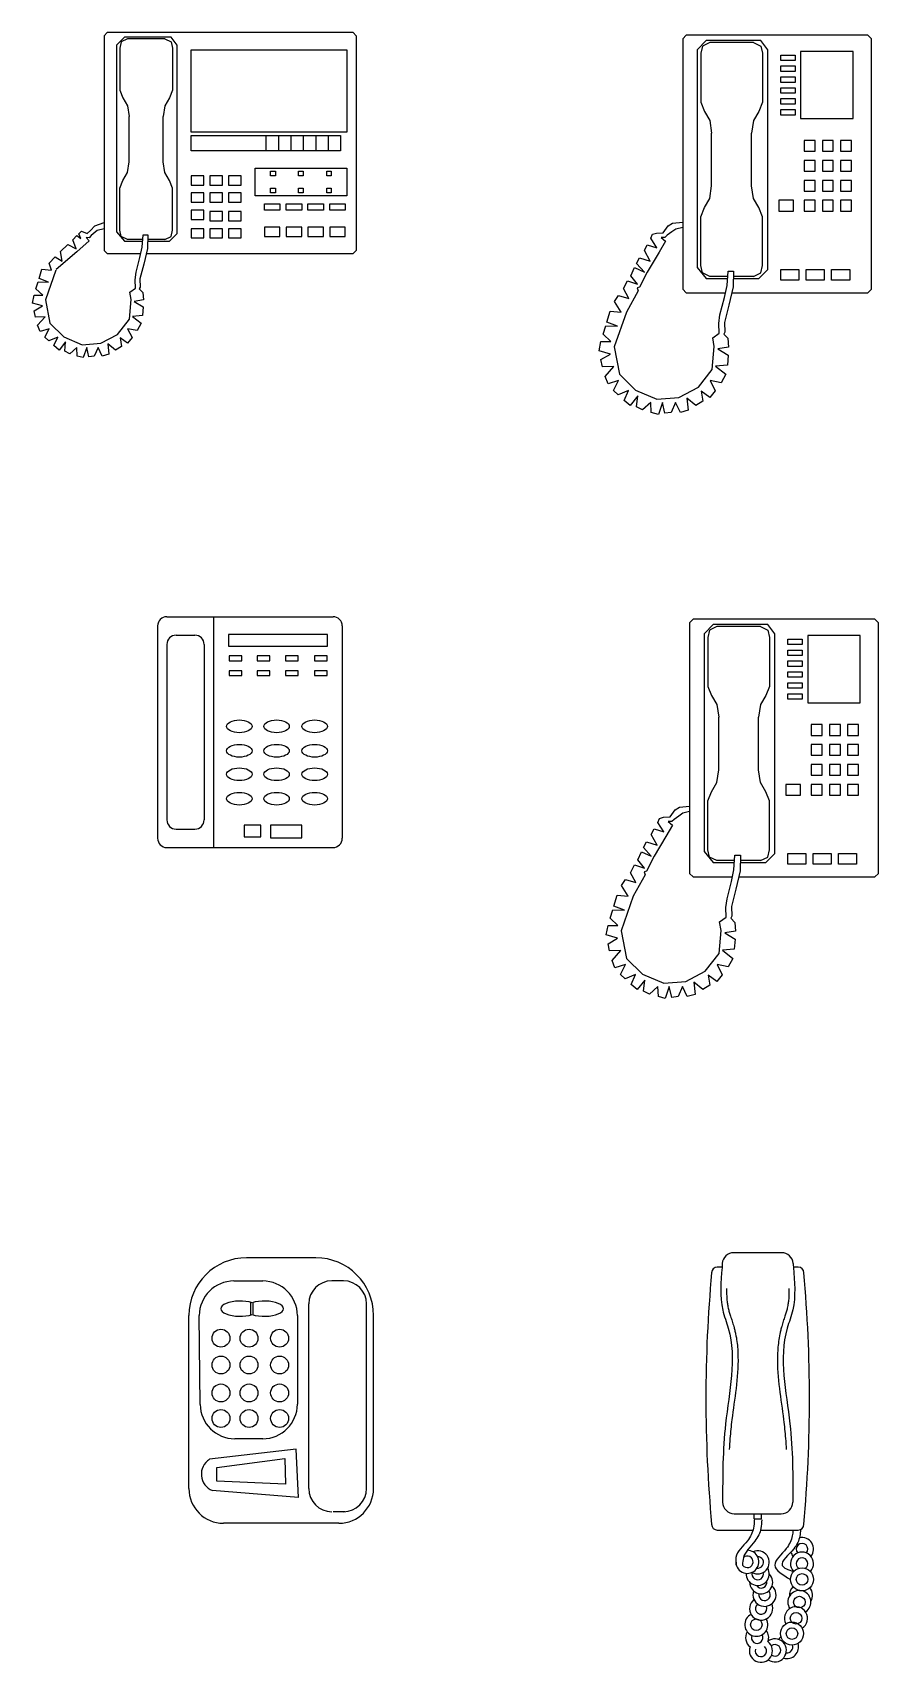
# Model space of a CAD drawing. Header units: millimetres. Extents: x 579 to 2222, y 660 to 2146.
# Drawn here: x 1489 to 2222, y 732 to 2144 of the extents above; entities that cross this region are included whole.
import ezdxf

# ---------------------------------------------------------------- set-up
doc = ezdxf.new("R2010")
doc.units = ezdxf.units.MM

msp = doc.modelspace()

# ---------------------------------------------------------------- linework, layer by layer
for p, q in [((1553.5, 2144.1), (1550.8, 2141.4)), ((1550.8, 2141.4), (1550.8, 1955.4)), ((1766.5, 2144.1), (1553.5, 2144.1)), ((1568.3, 2140.1), (1561.6, 2133.3)), ((1561.6, 2133.3), (1561.6, 1971.6)), ((1565.6, 2136), (1564.3, 2130.6)), ((1571, 2138.7), (1565.6, 2136)), ((1608.7, 2140.1), (1568.3, 2140.1)), ((1603.3, 2138.7), (1571, 2138.7)), ((1603.3, 2138.7), (1608.7, 2136)), ((1614.1, 2133.3), (1608.7, 2140.1)), ((1608.7, 2136), (1610.1, 2130.6)), ((1614.1, 1970.2), (1614.1, 2133.3)), ((1766.5, 2144.1), (1769.2, 2141.4)), ((1769.2, 2141.4), (1769.2, 1955.4)), ((2055.2, 2141.9), (2052.1, 2138.8)), ((2052.1, 2138.8), (2052.1, 1921.7)), ((2212.5, 2141.9), (2055.2, 2141.9)), ((2072.5, 2137.2), (2064.7, 2129.3)), ((2069.4, 2132.5), (2067.8, 2126.2)), ((2075.7, 2135.6), (2069.4, 2132.5)), ((2119.7, 2137.2), (2072.5, 2137.2)), ((2113.4, 2135.6), (2075.7, 2135.6)), ((2113.4, 2135.6), (2119.7, 2132.5)), ((2126, 2129.3), (2119.7, 2137.2)), ((2119.7, 2132.5), (2121.3, 2126.2)), ((2215.6, 2138.8), (2212.5, 2141.9)), ((2215.6, 1921.7), (2215.6, 2138.8)), ((1564.3, 2130.6), (1564.3, 2094.2)), ((1610.1, 2130.6), (1610.1, 2094.2)), ((1626.3, 2129.3), (1761.1, 2129.3)), ((1626.3, 2057.8), (1626.3, 2129.3)), ((1761.1, 2129.3), (1761.1, 2057.8)), ((2064.7, 2129.3), (2064.7, 1940.6)), ((2067.8, 2126.2), (2067.8, 2083.7)), ((2121.3, 2126.2), (2121.3, 2083.7)), ((2126, 1939), (2126, 2129.3)), ((2137, 2119.9), (2137, 2124.6)), ((2137, 2124.6), (2149.6, 2124.6)), ((2149.6, 2119.9), (2137, 2119.9)), ((2149.6, 2124.6), (2149.6, 2119.9)), ((2199.9, 2127.8), (2154.3, 2127.8)), ((2154.3, 2127.8), (2154.3, 2069.6)), ((2199.9, 2069.6), (2199.9, 2127.8)), ((2137, 2110.5), (2137, 2115.2)), ((2137, 2115.2), (2149.6, 2115.2)), ((2149.6, 2110.5), (2137, 2110.5)), ((2137, 2101), (2137, 2105.7)), ((2137, 2105.7), (2149.6, 2105.7)), ((2149.6, 2115.2), (2149.6, 2110.5)), ((2149.6, 2105.7), (2149.6, 2101)), ((1564.3, 2094.2), (1566.9, 2087.5)), ((1610.1, 2094.2), (1607.4, 2087.5)), ((2149.6, 2101), (2137, 2101)), ((2137, 2096.3), (2149.6, 2096.3)), ((2137, 2091.6), (2137, 2096.3)), ((2149.6, 2091.6), (2137, 2091.6)), ((2149.6, 2096.3), (2149.6, 2091.6)), ((1566.9, 2087.5), (1571, 2080.8)), ((1571, 2080.8), (1572.3, 2071.3)), ((1603.3, 2080.8), (1602, 2071.3)), ((1607.4, 2087.5), (1603.3, 2080.8)), ((2067.8, 2083.7), (2070.9, 2075.9)), ((2070.9, 2075.9), (2075.7, 2068)), ((2118.1, 2075.9), (2113.4, 2068)), ((2121.3, 2083.7), (2118.1, 2075.9)), ((2137, 2082.2), (2137, 2086.9)), ((2137, 2086.9), (2149.6, 2086.9)), ((2149.6, 2082.2), (2137, 2082.2)), ((2137, 2072.7), (2137, 2077.4)), ((2137, 2077.4), (2149.6, 2077.4)), ((2149.6, 2086.9), (2149.6, 2082.2)), ((2149.6, 2077.4), (2149.6, 2072.7)), ((1572.3, 2032.2), (1572.3, 2071.3)), ((1602, 2032.2), (1602, 2071.3)), ((2075.7, 2068), (2077.2, 2057)), ((2113.4, 2068), (2111.8, 2057)), ((2149.6, 2072.7), (2137, 2072.7)), ((2154.3, 2069.6), (2199.9, 2069.6)), ((1761.1, 2057.8), (1626.3, 2057.8)), ((1626.3, 2055.1), (1755.7, 2055.1)), ((1626.3, 2041.7), (1626.3, 2055.1)), ((1691, 2055.1), (1691, 2041.7)), ((1701.8, 2055.1), (1701.8, 2041.7)), ((1712.5, 2055.1), (1712.5, 2041.7)), ((1723.3, 2055.1), (1723.3, 2041.7)), ((1734.1, 2055.1), (1734.1, 2041.7)), ((1744.9, 2055.1), (1744.9, 2041.7)), ((1755.7, 2055.1), (1755.7, 2041.7)), ((2077.2, 2011.4), (2077.2, 2057)), ((2111.8, 2011.4), (2111.8, 2057)), ((2166.9, 2050.7), (2157.4, 2050.7)), ((2157.4, 2050.7), (2157.4, 2041.3)), ((2166.9, 2041.3), (2166.9, 2050.7)), ((2173.2, 2050.7), (2173.2, 2041.3)), ((2182.6, 2050.7), (2173.2, 2050.7)), ((2182.6, 2041.3), (2182.6, 2050.7)), ((2198.3, 2050.7), (2188.9, 2050.7)), ((2188.9, 2050.7), (2188.9, 2041.3)), ((2198.3, 2041.3), (2198.3, 2050.7)), ((1755.7, 2041.7), (1626.3, 2041.7)), ((2157.4, 2041.3), (2166.9, 2041.3)), ((2166.9, 2033.4), (2157.4, 2033.4)), ((2157.4, 2033.4), (2157.4, 2024)), ((2166.9, 2024), (2166.9, 2033.4)), ((2173.2, 2041.3), (2182.6, 2041.3)), ((2182.6, 2033.4), (2173.2, 2033.4)), ((2173.2, 2033.4), (2173.2, 2024)), ((2182.6, 2024), (2182.6, 2033.4)), ((2188.9, 2041.3), (2198.3, 2041.3)), ((2198.3, 2033.4), (2188.9, 2033.4)), ((2188.9, 2033.4), (2188.9, 2024)), ((2198.3, 2024), (2198.3, 2033.4)), ((1566.9, 2016), (1571, 2022.8)), ((1571, 2022.8), (1572.3, 2032.2)), ((1603.3, 2022.8), (1602, 2032.2)), ((1607.4, 2016), (1603.3, 2022.8)), ((1637.1, 2020.1), (1626.3, 2020.1)), ((1626.3, 2020.1), (1626.3, 2012)), ((1637.1, 2012), (1637.1, 2020.1)), ((1653.2, 2020.1), (1642.4, 2020.1)), ((1642.4, 2020.1), (1642.4, 2012)), ((1653.2, 2012), (1653.2, 2020.1)), ((1669.4, 2020.1), (1658.6, 2020.1)), ((1658.6, 2020.1), (1658.6, 2012)), ((1669.4, 2012), (1669.4, 2020.1)), ((1681.5, 2002.6), (1681.5, 2026.8)), ((1681.5, 2026.8), (1761.1, 2026.8)), ((1695, 2024.1), (1699.1, 2024.1)), ((1695, 2020.1), (1695, 2024.1)), ((1699.1, 2020.1), (1695, 2020.1)), ((1699.1, 2024.1), (1699.1, 2020.1)), ((1719.3, 2020.1), (1719.3, 2024.1)), ((1719.3, 2024.1), (1723.3, 2024.1)), ((1723.3, 2020.1), (1719.3, 2020.1)), ((1723.3, 2024.1), (1723.3, 2020.1)), ((1743.6, 2020.1), (1743.6, 2024.1)), ((1743.6, 2024.1), (1747.6, 2024.1)), ((1747.6, 2020.1), (1743.6, 2020.1)), ((1747.6, 2024.1), (1747.6, 2020.1)), ((1761.1, 2026.8), (1761.1, 2002.6)), ((2157.4, 2024), (2166.9, 2024)), ((2173.2, 2024), (2182.6, 2024)), ((2188.9, 2024), (2198.3, 2024)), ((1564.3, 2009.3), (1566.9, 2016)), ((1564.3, 1972.9), (1564.3, 2009.3)), ((1610.1, 2009.3), (1607.4, 2016)), ((1610.1, 1972.9), (1610.1, 2009.3)), ((1626.3, 2012), (1637.1, 2012)), ((1637.1, 2005.3), (1626.3, 2005.3)), ((1626.3, 2005.3), (1626.3, 1997.2)), ((1637.1, 1997.2), (1637.1, 2005.3)), ((1642.4, 2012), (1653.2, 2012)), ((1653.2, 2005.3), (1642.4, 2005.3)), ((1642.4, 2005.3), (1642.4, 1997.2)), ((1653.2, 1997.2), (1653.2, 2005.3)), ((1658.6, 2012), (1669.4, 2012)), ((1669.4, 2005.3), (1658.6, 2005.3)), ((1658.6, 2005.3), (1658.6, 1997.2)), ((1669.4, 1997.2), (1669.4, 2005.3)), ((1695, 2005.3), (1695, 2009.3)), ((1695, 2009.3), (1699.1, 2009.3)), ((1699.1, 2005.3), (1695, 2005.3)), ((1699.1, 2009.3), (1699.1, 2005.3)), ((1719.3, 2005.3), (1719.3, 2009.3)), ((1719.3, 2009.3), (1723.3, 2009.3)), ((1723.3, 2005.3), (1719.3, 2005.3)), ((1723.3, 2009.3), (1723.3, 2005.3)), ((1743.6, 2005.3), (1743.6, 2009.3)), ((1743.6, 2009.3), (1747.6, 2009.3)), ((1747.6, 2005.3), (1743.6, 2005.3)), ((1747.6, 2009.3), (1747.6, 2005.3)), ((2075.7, 2000.4), (2077.2, 2011.4)), ((2113.4, 2000.4), (2111.8, 2011.4)), ((2157.4, 2016.1), (2157.4, 2006.7)), ((2166.9, 2016.1), (2157.4, 2016.1)), ((2157.4, 2006.7), (2166.9, 2006.7)), ((2166.9, 2006.7), (2166.9, 2016.1)), ((2173.2, 2016.1), (2173.2, 2006.7)), ((2182.6, 2016.1), (2173.2, 2016.1)), ((2173.2, 2006.7), (2182.6, 2006.7)), ((2182.6, 2006.7), (2182.6, 2016.1)), ((2198.3, 2016.1), (2188.9, 2016.1)), ((2188.9, 2016.1), (2188.9, 2006.7)), ((2188.9, 2006.7), (2198.3, 2006.7)), ((2198.3, 2006.7), (2198.3, 2016.1)), ((1626.3, 1997.2), (1637.1, 1997.2)), ((1642.4, 1997.2), (1653.2, 1997.2)), ((1658.6, 1997.2), (1669.4, 1997.2)), ((1761.1, 2002.6), (1681.5, 2002.6)), ((1689.6, 1990.4), (1689.6, 1995.8)), ((1689.6, 1995.8), (1703.1, 1995.8)), ((1703.1, 1995.8), (1703.1, 1990.4)), ((1708.5, 1990.4), (1708.5, 1995.8)), ((1708.5, 1995.8), (1722, 1995.8)), ((1722, 1995.8), (1722, 1990.4)), ((1727.4, 1990.4), (1727.4, 1995.8)), ((1727.4, 1995.8), (1740.9, 1995.8)), ((1740.9, 1995.8), (1740.9, 1990.4)), ((1746.2, 1995.8), (1759.7, 1995.8)), ((1746.2, 1990.4), (1746.2, 1995.8)), ((1759.7, 1995.8), (1759.7, 1990.4)), ((2067.8, 1984.6), (2070.9, 1992.5)), ((2070.9, 1992.5), (2075.7, 2000.4)), ((2118.1, 1992.5), (2113.4, 2000.4)), ((2121.3, 1984.6), (2118.1, 1992.5)), ((2148, 1998.8), (2135.4, 1998.8)), ((2135.4, 1998.8), (2135.4, 1989.4)), ((2148, 1989.4), (2148, 1998.8)), ((2166.9, 1998.8), (2157.4, 1998.8)), ((2157.4, 1998.8), (2157.4, 1989.4)), ((2166.9, 1989.4), (2166.9, 1998.8)), ((2173.2, 1998.8), (2173.2, 1989.4)), ((2182.6, 1998.8), (2173.2, 1998.8)), ((2182.6, 1989.4), (2182.6, 1998.8)), ((2198.3, 1998.8), (2188.9, 1998.8)), ((2188.9, 1998.8), (2188.9, 1989.4)), ((2198.3, 1989.4), (2198.3, 1998.8)), ((1542.7, 1976.6), (1550.8, 1979.6)), ((1637.1, 1990.4), (1626.3, 1990.4)), ((1626.3, 1990.4), (1626.3, 1982.3)), ((1626.3, 1982.3), (1637.1, 1982.3)), ((1637.1, 1982.3), (1637.1, 1990.4)), ((1653.2, 1989.1), (1642.4, 1989.1)), ((1642.4, 1989.1), (1642.4, 1981)), ((1642.4, 1981), (1653.2, 1981)), ((1653.2, 1981), (1653.2, 1989.1)), ((1669.4, 1989.1), (1658.6, 1989.1)), ((1658.6, 1989.1), (1658.6, 1981)), ((1658.6, 1981), (1669.4, 1981)), ((1669.4, 1981), (1669.4, 1989.1)), ((1703.1, 1990.4), (1689.6, 1990.4)), ((1722, 1990.4), (1708.5, 1990.4)), ((1740.9, 1990.4), (1727.4, 1990.4)), ((1759.7, 1990.4), (1746.2, 1990.4)), ((2035.1, 1970.7), (2039.6, 1976.8)), ((2039.6, 1976.8), (2043.4, 1979)), ((2043.4, 1979), (2052.1, 1979.9)), ((2067.8, 1942.2), (2067.8, 1984.6)), ((2121.3, 1942.2), (2121.3, 1984.6)), ((2135.4, 1989.4), (2148, 1989.4)), ((2157.4, 1989.4), (2166.9, 1989.4)), ((2173.2, 1989.4), (2182.6, 1989.4)), ((2188.9, 1989.4), (2198.3, 1989.4)), ((1523.7, 1964.5), (1527.2, 1968.3)), ((1526.5, 1956.7), (1523.7, 1964.5)), ((1537.9, 1963.8), (1527, 1954.1)), ((1527.2, 1968.3), (1530.6, 1965.7)), ((1528.7, 1969.7), (1531, 1972.1)), ((1530.6, 1965.7), (1528.7, 1969.7)), ((1531, 1972.1), (1536, 1970.2)), ((1537.9, 1966.4), (1535.1, 1966.7)), ((1535.1, 1966.7), (1537.9, 1963.8)), ((1536, 1970.2), (1538.9, 1972.8)), ((1539.4, 1968.3), (1537.9, 1966.4)), ((1538.9, 1972.8), (1542.7, 1976.6)), ((1544.8, 1972.6), (1539.4, 1968.3)), ((1550.8, 1974.2), (1544.8, 1972.6)), ((1561.6, 1971.6), (1568.3, 1963.5)), ((1565.6, 1967.5), (1564.3, 1972.9)), ((1571, 1964.8), (1565.6, 1967.5)), ((1568.3, 1963.5), (1584.1, 1963.5)), ((1584.2, 1964.8), (1571, 1964.8)), ((1583.7, 1958.1), (1584.5, 1968.9)), ((1584.5, 1968.9), (1588.5, 1968.9)), ((1588.5, 1968.9), (1588.3, 1957.2)), ((1588.4, 1963.5), (1607.4, 1963.5)), ((1603.3, 1964.8), (1588.5, 1964.8)), ((1603.3, 1964.8), (1608.7, 1967.5)), ((1607.4, 1963.5), (1614.1, 1970.2)), ((1608.7, 1967.5), (1610.1, 1972.9)), ((1637.1, 1974.2), (1626.3, 1974.2)), ((1626.3, 1974.2), (1626.3, 1966.2)), ((1626.3, 1966.2), (1637.1, 1966.2)), ((1637.1, 1966.2), (1637.1, 1974.2)), ((1642.4, 1974.2), (1642.4, 1966.2)), ((1653.2, 1974.2), (1642.4, 1974.2)), ((1642.4, 1966.2), (1653.2, 1966.2)), ((1653.2, 1966.2), (1653.2, 1974.2)), ((1669.4, 1974.2), (1658.6, 1974.2)), ((1658.6, 1974.2), (1658.6, 1966.2)), ((1658.6, 1966.2), (1669.4, 1966.2)), ((1669.4, 1966.2), (1669.4, 1974.2)), ((1689.6, 1975.6), (1689.6, 1967.5)), ((1703.1, 1975.6), (1689.6, 1975.6)), ((1689.6, 1967.5), (1703.1, 1967.5)), ((1703.1, 1967.5), (1703.1, 1975.6)), ((1708.5, 1975.6), (1708.5, 1967.5)), ((1722, 1975.6), (1708.5, 1975.6)), ((1708.5, 1967.5), (1722, 1967.5)), ((1722, 1967.5), (1722, 1975.6)), ((1727.4, 1975.6), (1727.4, 1967.5)), ((1740.9, 1975.6), (1727.4, 1975.6)), ((1727.4, 1967.5), (1740.9, 1967.5)), ((1740.9, 1967.5), (1740.9, 1975.6)), ((1759.7, 1975.6), (1746.2, 1975.6)), ((1746.2, 1975.6), (1746.2, 1967.5)), ((1746.2, 1967.5), (1759.7, 1967.5)), ((1759.7, 1967.5), (1759.7, 1975.6)), ((2024.6, 1965.9), (2025.9, 1969.4)), ((2029.7, 1957.7), (2024.6, 1965.9)), ((2025.9, 1969.4), (2029.4, 1970.4)), ((2029.4, 1970.4), (2035.1, 1970.7)), ((2037.3, 1963.4), (2031.6, 1953.8)), ((2033.5, 1966.6), (2037.3, 1963.4)), ((2036.7, 1966.6), (2033.5, 1966.6)), ((2038.6, 1968.5), (2036.7, 1966.6)), ((2042.7, 1971.4), (2038.6, 1968.5)), ((2046.2, 1973.9), (2042.7, 1971.4)), ((2052.1, 1975.2), (2046.2, 1973.9)), ((1503, 1944.3), (1508.2, 1949.8)), ((1508.2, 1949.8), (1514.4, 1946)), ((1527, 1954.1), (1509.2, 1938.9)), ((1513, 1954.5), (1519.2, 1960.5)), ((1514.4, 1946), (1513, 1954.5)), ((1519.2, 1960.5), (1526.5, 1956.7)), ((1550.8, 1955.4), (1553.5, 1952.7)), ((1553.5, 1952.7), (1582.5, 1952.7)), ((1578.5, 1936.5), (1581.8, 1949.3)), ((1581.8, 1949.3), (1583.7, 1958.1)), ((1588.3, 1957.2), (1585.1, 1943.6)), ((1587.2, 1952.7), (1766.5, 1952.7)), ((1769.2, 1955.4), (1766.5, 1952.7)), ((2012.2, 1944), (2014.7, 1949.1)), ((2014.7, 1949.1), (2024, 1946.2)), ((2018.9, 1955.4), (2021.4, 1960.2)), ((2024, 1946.2), (2018.9, 1955.4)), ((2021.4, 1960.2), (2029.7, 1957.7)), ((2031.6, 1953.8), (2021.4, 1936.6)), ((1494.5, 1931), (1496.9, 1939.2)), ((1496.9, 1939.2), (1505.1, 1938.4)), ((1508.9, 1938.4), (1499.9, 1912.7)), ((1505.2, 1938.4), (1503, 1944.3)), ((1577.7, 1929.9), (1578.5, 1936.5)), ((1585.1, 1943.6), (1581.8, 1930.8)), ((2007.1, 1933.5), (2010.3, 1940.5)), ((2010.3, 1940.5), (2018.9, 1936.6)), ((2018.9, 1936.6), (2012.2, 1944)), ((2021.4, 1936.6), (2014.7, 1923.6)), ((2064.7, 1940.6), (2072.5, 1931.2)), ((2069.4, 1935.9), (2067.8, 1942.2)), ((2075.7, 1932.7), (2069.4, 1935.9)), ((2090.5, 1924.9), (2091.4, 1937.5)), ((2091.4, 1937.5), (2096.1, 1937.5)), ((2096.1, 1937.5), (2095.9, 1923.9)), ((2113.4, 1932.7), (2119.7, 1935.9)), ((2118.1, 1931.2), (2126, 1939)), ((2119.7, 1935.9), (2121.3, 1942.2)), ((2137, 1929.6), (2137, 1939)), ((2137, 1939), (2152.7, 1939)), ((2152.7, 1939), (2152.7, 1929.6)), ((2159, 1929.6), (2159, 1939)), ((2159, 1939), (2174.7, 1939)), ((2174.7, 1939), (2174.7, 1929.6)), ((2181, 1929.6), (2181, 1939)), ((2181, 1939), (2196.8, 1939)), ((2196.8, 1939), (2196.8, 1929.6)), ((1491.7, 1922), (1493.7, 1928.3)), ((1497.5, 1916.6), (1491.7, 1922)), ((1493.7, 1928.3), (1502.4, 1928)), ((1502.4, 1928), (1494.5, 1931)), ((1573.1, 1919.3), (1578, 1922.8)), ((1578, 1922.8), (1577.7, 1929.9)), ((1582.1, 1923.7), (1581.2, 1922)), ((1581.2, 1922), (1584.2, 1919)), ((1581.8, 1930.8), (1582.1, 1923.7)), ((2000.7, 1922.3), (2004.2, 1929)), ((2005.5, 1913.7), (2000.7, 1922.3)), ((2013.5, 1920.4), (2003.3, 1901.9)), ((2004.2, 1929), (2012.8, 1926.1)), ((2012.8, 1926.1), (2007.1, 1933.5)), ((2014.7, 1923.6), (2012.5, 1922.9)), ((2012.5, 1922.9), (2013.5, 1920.4)), ((2052.1, 1921.7), (2055.2, 1918.6)), ((2072.5, 1931.2), (2090.9, 1931.2)), ((2091.1, 1932.7), (2075.7, 1932.7)), ((2088.3, 1914.7), (2090.5, 1924.9)), ((2095.9, 1923.9), (2092.1, 1908)), ((2113.4, 1932.7), (2096, 1932.7)), ((2096, 1931.2), (2118.1, 1931.2)), ((2152.7, 1929.6), (2137, 1929.6)), ((2174.7, 1929.6), (2159, 1929.6)), ((2196.8, 1929.6), (2181, 1929.6)), ((2212.5, 1918.6), (2215.6, 1921.7)), ((1488.7, 1909.7), (1490.1, 1916.6)), ((1497.2, 1907.3), (1488.7, 1909.7)), ((1490.1, 1916.6), (1497.5, 1916.6)), ((1490.1, 1903.2), (1497.2, 1907.3)), ((1499.9, 1912.7), (1503.8, 1892.3)), ((1572.8, 1895.8), (1574.1, 1913)), ((1574.1, 1913), (1573.1, 1919.3)), ((1584.8, 1912.5), (1576.9, 1911.1)), ((1576.9, 1911.1), (1584.5, 1906.5)), ((1584.5, 1906.5), (1584, 1899.1)), ((1584.2, 1919), (1584.8, 1912.5)), ((1993.1, 1911.2), (1996.6, 1916.3)), ((1998.8, 1901.9), (1993.1, 1911.2)), ((1996.6, 1916.3), (2005.5, 1913.7)), ((2055.2, 1918.6), (2089.1, 1918.6)), ((2084.4, 1899.7), (2088.3, 1914.7)), ((2092.1, 1908), (2088.3, 1893)), ((2094.6, 1918.6), (2212.5, 1918.6)), ((1491.2, 1897.7), (1490.1, 1903.2)), ((1499.7, 1898), (1491.2, 1897.7)), ((1493.1, 1890.6), (1499.7, 1898)), ((1503.8, 1892.3), (1515.8, 1880.5)), ((1562.4, 1882.7), (1572.8, 1895.8)), ((1584, 1899.1), (1575.2, 1898.3)), ((1575.2, 1898.3), (1582.9, 1892.3)), ((1582.9, 1892.3), (1579.3, 1886)), ((1986.4, 1893.3), (1989.3, 1902.9)), ((1995.6, 1889.8), (1986.4, 1893.3)), ((1989.3, 1902.9), (1998.8, 1901.9)), ((2003.3, 1901.9), (1992.8, 1872)), ((2083.5, 1892.1), (2084.4, 1899.7)), ((2083.8, 1883.8), (2083.5, 1892.1)), ((2088.3, 1893), (2088.6, 1884.7)), ((1495.3, 1885.2), (1493.1, 1890.6)), ((1503.2, 1887.6), (1495.3, 1885.2)), ((1499.4, 1880.2), (1503.2, 1887.6)), ((1502.9, 1877), (1499.4, 1880.2)), ((1510.6, 1880.2), (1502.9, 1877)), ((1507.3, 1872.9), (1510.6, 1880.2)), ((1515.8, 1880.5), (1531.6, 1873.7)), ((1548, 1875.1), (1562.4, 1882.7)), ((1570.9, 1875.1), (1564.6, 1879.7)), ((1564.6, 1879.7), (1565.7, 1872.3)), ((1575, 1880), (1570.9, 1875.1)), ((1579.3, 1886), (1571.1, 1887.6)), ((1571.1, 1887.6), (1575, 1880)), ((1983.2, 1882.8), (1985.4, 1890.1)), ((1989.9, 1876.4), (1983.2, 1882.8)), ((1985.4, 1890.1), (1995.6, 1889.8)), ((2078.1, 1879.6), (2083.8, 1883.8)), ((2079.3, 1872.3), (2078.1, 1879.6)), ((2088.6, 1884.7), (2087.6, 1882.8)), ((2087.6, 1882.8), (2091.1, 1879.3)), ((2091.1, 1879.3), (2091.8, 1871.7)), ((1511.7, 1869.1), (1507.3, 1872.9)), ((1517.4, 1876.2), (1511.7, 1869.1)), ((1516.6, 1868), (1517.4, 1876.2)), ((1520.9, 1865.8), (1516.6, 1868)), ((1527.2, 1871.2), (1520.9, 1865.8)), ((1527.5, 1863.9), (1527.2, 1871.2)), ((1532.7, 1862.5), (1527.5, 1863.9)), ((1531.6, 1873.7), (1548, 1875.1)), ((1535.7, 1871.2), (1532.7, 1862.5)), ((1537.6, 1863.3), (1535.7, 1871.2)), ((1542.2, 1863.9), (1537.6, 1863.3)), ((1545.5, 1871.2), (1542.2, 1863.9)), ((1549, 1863.9), (1545.5, 1871.2)), ((1554.8, 1865.5), (1549, 1863.9)), ((1560.5, 1869.1), (1554, 1874.5)), ((1554, 1874.5), (1554.8, 1865.5)), ((1565.7, 1872.3), (1560.5, 1869.1)), ((1979.7, 1868.5), (1981.3, 1876.4)), ((1989.6, 1865.6), (1979.7, 1868.5)), ((1981.3, 1876.4), (1989.9, 1876.4)), ((1981.3, 1860.8), (1989.6, 1865.6)), ((1992.8, 1872), (1997.2, 1848.1)), ((2077.7, 1852.2), (2079.3, 1872.3)), ((2091.8, 1871.7), (2082.5, 1870.1)), ((2082.5, 1870.1), (2091.4, 1864.7)), ((2091.4, 1864.7), (2090.8, 1856.1)), ((1982.6, 1854.5), (1981.3, 1860.8)), ((1992.4, 1854.8), (1982.6, 1854.5)), ((1984.8, 1846.2), (1992.4, 1854.8)), ((2065.7, 1837), (2077.7, 1852.2)), ((2090.8, 1856.1), (2080.6, 1855.1)), ((2080.6, 1855.1), (2089.5, 1848.1)), ((1987.4, 1839.8), (1984.8, 1846.2)), ((1996.6, 1842.7), (1987.4, 1839.8)), ((1992.1, 1834.1), (1996.6, 1842.7)), ((1997.2, 1848.1), (2011.2, 1834.4)), ((2048.8, 1828), (2065.7, 1837)), ((2075.8, 1842.7), (2080.3, 1833.8)), ((2085.4, 1840.8), (2075.8, 1842.7)), ((2089.5, 1848.1), (2085.4, 1840.8)), ((1996.3, 1830.3), (1992.1, 1834.1)), ((2005.2, 1834.1), (1996.3, 1830.3)), ((2001.4, 1825.5), (2005.2, 1834.1)), ((2006.5, 1821), (2001.4, 1825.5)), ((2013.1, 1829.3), (2006.5, 1821)), ((2011.2, 1834.4), (2029.7, 1826.4)), ((2012.2, 1819.8), (2013.1, 1829.3)), ((2024.6, 1823.6), (2017.3, 1817.2)), ((2024.9, 1815), (2024.6, 1823.6)), ((2029.7, 1826.4), (2048.8, 1828)), ((2034.5, 1823.6), (2031, 1813.4)), ((2036.7, 1814.3), (2034.5, 1823.6)), ((2045.9, 1823.6), (2042.1, 1815)), ((2050.1, 1815), (2045.9, 1823.6)), ((2055.8, 1827.4), (2056.7, 1816.9)), ((2063.4, 1821), (2055.8, 1827.4)), ((2069.5, 1824.9), (2063.4, 1821)), ((2068.2, 1833.4), (2069.5, 1824.9)), ((2075.5, 1828), (2068.2, 1833.4)), ((2080.3, 1833.8), (2075.5, 1828)), ((2017.3, 1817.2), (2012.2, 1819.8)), ((2031, 1813.4), (2024.9, 1815)), ((2042.1, 1815), (2036.7, 1814.3)), ((2056.7, 1816.9), (2050.1, 1815)), ((1605.1, 1638.1), (1749.1, 1638.1)), ((1645.4, 1638.1), (1645.4, 1438.1)), ((1597.1, 1630.1), (1597.1, 1446.1)), ((1757.1, 1630.1), (1757.1, 1446.1)), ((2061.3, 1635.9), (2058.1, 1632.8)), ((2058.1, 1632.8), (2058.1, 1415.7)), ((2218.5, 1635.9), (2061.3, 1635.9)), ((2078.6, 1631.2), (2070.7, 1623.3)), ((2075.4, 1626.5), (2073.9, 1620.2)), ((2081.7, 1629.6), (2075.4, 1626.5)), ((2125.8, 1631.2), (2078.6, 1631.2)), ((2119.5, 1629.6), (2081.7, 1629.6)), ((2119.5, 1629.6), (2125.8, 1626.5)), ((2132, 1623.3), (2125.8, 1631.2)), ((2125.8, 1626.5), (2127.3, 1620.2)), ((2221.7, 1632.8), (2218.5, 1635.9)), ((2221.7, 1415.7), (2221.7, 1632.8)), ((1605.1, 1614.1), (1605.1, 1462.1)), ((1613.1, 1622.1), (1629.4, 1622.1)), ((1637.4, 1614.1), (1637.4, 1462.1)), ((1658.5, 1622.7), (1658.5, 1612.6)), ((1744.2, 1622.7), (1658.5, 1622.7)), ((1658.5, 1612.6), (1744.2, 1612.6)), ((1744.2, 1612.6), (1744.2, 1622.7)), ((2070.7, 1623.3), (2070.7, 1434.6)), ((2073.9, 1620.2), (2073.9, 1577.7)), ((2127.3, 1620.2), (2127.3, 1577.7)), ((2132, 1433), (2132, 1623.3)), ((2143.1, 1618.6), (2155.6, 1618.6)), ((2143.1, 1613.9), (2143.1, 1618.6)), ((2155.6, 1613.9), (2143.1, 1613.9)), ((2155.6, 1618.6), (2155.6, 1613.9)), ((2160.4, 1621.8), (2160.4, 1563.6)), ((2206, 1621.8), (2160.4, 1621.8)), ((2206, 1563.6), (2206, 1621.8)), ((1659.2, 1604.1), (1659.2, 1599.9)), ((1670.2, 1604.1), (1659.2, 1604.1)), ((1659.2, 1599.9), (1670.2, 1599.9)), ((1670.2, 1599.9), (1670.2, 1604.1)), ((1683.3, 1604.1), (1683.3, 1599.9)), ((1694.3, 1604.1), (1683.3, 1604.1)), ((1683.3, 1599.9), (1694.3, 1599.9)), ((1694.3, 1599.9), (1694.3, 1604.1)), ((1707.9, 1604.1), (1707.9, 1599.9)), ((1719, 1604.1), (1707.9, 1604.1)), ((1707.9, 1599.9), (1719, 1599.9)), ((1719, 1599.9), (1719, 1604.1)), ((1733.1, 1604.1), (1733.1, 1599.9)), ((1744.1, 1604.1), (1733.1, 1604.1)), ((1733.1, 1599.9), (1744.1, 1599.9)), ((1744.1, 1599.9), (1744.1, 1604.1)), ((2143.1, 1609.2), (2155.6, 1609.2)), ((2143.1, 1604.5), (2143.1, 1609.2)), ((2155.6, 1604.5), (2143.1, 1604.5)), ((2143.1, 1599.8), (2155.6, 1599.8)), ((2143.1, 1595), (2143.1, 1599.8)), ((2155.6, 1609.2), (2155.6, 1604.5)), ((2155.6, 1599.8), (2155.6, 1595)), ((1659.2, 1591.3), (1659.2, 1587)), ((1670.2, 1591.3), (1659.2, 1591.3)), ((1659.2, 1587), (1670.2, 1587)), ((1670.2, 1587), (1670.2, 1591.3)), ((1683.3, 1591.3), (1683.3, 1587)), ((1694.3, 1591.3), (1683.3, 1591.3)), ((1683.3, 1587), (1694.3, 1587)), ((1694.3, 1587), (1694.3, 1591.3)), ((1707.9, 1591.3), (1707.9, 1587)), ((1719, 1591.3), (1707.9, 1591.3)), ((1707.9, 1587), (1719, 1587)), ((1719, 1587), (1719, 1591.3)), ((1733.1, 1591.3), (1733.1, 1587)), ((1744.1, 1591.3), (1733.1, 1591.3)), ((1733.1, 1587), (1744.1, 1587)), ((1744.1, 1587), (1744.1, 1591.3)), ((2155.6, 1595), (2143.1, 1595)), ((2143.1, 1585.6), (2143.1, 1590.3)), ((2143.1, 1590.3), (2155.6, 1590.3)), ((2155.6, 1585.6), (2143.1, 1585.6)), ((2155.6, 1590.3), (2155.6, 1585.6)), ((2073.9, 1577.7), (2077, 1569.9)), ((2077, 1569.9), (2081.7, 1562)), ((2124.2, 1569.9), (2119.5, 1562)), ((2127.3, 1577.7), (2124.2, 1569.9)), ((2143.1, 1580.9), (2155.6, 1580.9)), ((2143.1, 1576.2), (2143.1, 1580.9)), ((2155.6, 1576.2), (2143.1, 1576.2)), ((2143.1, 1571.4), (2155.6, 1571.4)), ((2143.1, 1566.7), (2143.1, 1571.4)), ((2155.6, 1580.9), (2155.6, 1576.2)), ((2155.6, 1571.4), (2155.6, 1566.7)), ((2081.7, 1562), (2083.3, 1551)), ((2119.5, 1562), (2117.9, 1551)), ((2155.6, 1566.7), (2143.1, 1566.7)), ((2160.4, 1563.6), (2206, 1563.6)), ((2083.3, 1505.4), (2083.3, 1551)), ((2117.9, 1505.4), (2117.9, 1551)), ((2163.5, 1544.7), (2163.5, 1535.3)), ((2172.9, 1544.7), (2163.5, 1544.7)), ((2172.9, 1535.3), (2172.9, 1544.7)), ((2188.7, 1544.7), (2179.2, 1544.7)), ((2179.2, 1544.7), (2179.2, 1535.3)), ((2188.7, 1535.3), (2188.7, 1544.7)), ((2195, 1544.7), (2195, 1535.3)), ((2204.4, 1544.7), (2195, 1544.7)), ((2204.4, 1535.3), (2204.4, 1544.7)), ((2163.5, 1535.3), (2172.9, 1535.3)), ((2163.5, 1527.4), (2163.5, 1518)), ((2172.9, 1527.4), (2163.5, 1527.4)), ((2172.9, 1518), (2172.9, 1527.4)), ((2179.2, 1535.3), (2188.7, 1535.3)), ((2179.2, 1527.4), (2179.2, 1518)), ((2188.7, 1527.4), (2179.2, 1527.4)), ((2188.7, 1518), (2188.7, 1527.4)), ((2195, 1535.3), (2204.4, 1535.3)), ((2195, 1527.4), (2195, 1518)), ((2204.4, 1527.4), (2195, 1527.4)), ((2204.4, 1518), (2204.4, 1527.4)), ((2163.5, 1518), (2172.9, 1518)), ((2179.2, 1518), (2188.7, 1518)), ((2195, 1518), (2204.4, 1518)), ((2081.7, 1494.4), (2083.3, 1505.4)), ((2119.5, 1494.4), (2117.9, 1505.4)), ((2172.9, 1510.1), (2163.5, 1510.1)), ((2163.5, 1510.1), (2163.5, 1500.7)), ((2163.5, 1500.7), (2172.9, 1500.7)), ((2172.9, 1500.7), (2172.9, 1510.1)), ((2188.7, 1510.1), (2179.2, 1510.1)), ((2179.2, 1510.1), (2179.2, 1500.7)), ((2179.2, 1500.7), (2188.7, 1500.7)), ((2188.7, 1500.7), (2188.7, 1510.1)), ((2195, 1510.1), (2195, 1500.7)), ((2204.4, 1510.1), (2195, 1510.1)), ((2195, 1500.7), (2204.4, 1500.7)), ((2204.4, 1500.7), (2204.4, 1510.1)), ((2073.9, 1478.7), (2077, 1486.5)), ((2077, 1486.5), (2081.7, 1494.4)), ((2124.2, 1486.5), (2119.5, 1494.4)), ((2127.3, 1478.7), (2124.2, 1486.5)), ((2141.5, 1492.8), (2141.5, 1483.4)), ((2154.1, 1492.8), (2141.5, 1492.8)), ((2141.5, 1483.4), (2154.1, 1483.4)), ((2154.1, 1483.4), (2154.1, 1492.8)), ((2163.5, 1492.8), (2163.5, 1483.4)), ((2172.9, 1492.8), (2163.5, 1492.8)), ((2163.5, 1483.4), (2172.9, 1483.4)), ((2172.9, 1483.4), (2172.9, 1492.8)), ((2188.7, 1492.8), (2179.2, 1492.8)), ((2179.2, 1492.8), (2179.2, 1483.4)), ((2179.2, 1483.4), (2188.7, 1483.4)), ((2188.7, 1483.4), (2188.7, 1492.8)), ((2195, 1492.8), (2195, 1483.4)), ((2204.4, 1492.8), (2195, 1492.8)), ((2195, 1483.4), (2204.4, 1483.4)), ((2204.4, 1483.4), (2204.4, 1492.8)), ((2041.1, 1464.7), (2045.6, 1470.8)), ((2045.6, 1470.8), (2049.4, 1473)), ((2049.4, 1473), (2058.1, 1473.9)), ((2058.1, 1469.2), (2052.3, 1467.9)), ((2073.9, 1436.2), (2073.9, 1478.7)), ((2127.3, 1436.2), (2127.3, 1478.7)), ((1672.1, 1457.6), (1672.1, 1447.4)), ((1686.5, 1457.6), (1672.1, 1457.6)), ((1686.5, 1447.4), (1686.5, 1457.6)), ((1695, 1457.6), (1695, 1446.5)), ((1722.1, 1457.6), (1695, 1457.6)), ((1722.1, 1446.5), (1722.1, 1457.6)), ((2030.6, 1459.9), (2031.9, 1463.4)), ((2035.7, 1451.7), (2030.6, 1459.9)), ((2031.9, 1463.4), (2035.4, 1464.4)), ((2035.4, 1464.4), (2041.1, 1464.7)), ((2043.4, 1457.4), (2037.6, 1447.8)), ((2042.7, 1460.6), (2039.6, 1460.6)), ((2039.6, 1460.6), (2043.4, 1457.4)), ((2044.7, 1462.5), (2042.7, 1460.6)), ((2048.8, 1465.4), (2044.7, 1462.5)), ((2052.3, 1467.9), (2048.8, 1465.4)), ((1613.1, 1454.1), (1629.4, 1454.1)), ((1672.1, 1447.4), (1686.5, 1447.4)), ((1695, 1446.5), (1722.1, 1446.5)), ((2018.2, 1438), (2020.8, 1443.1)), ((2020.8, 1443.1), (2030, 1440.2)), ((2024.9, 1449.4), (2027.5, 1454.2)), ((2030, 1440.2), (2024.9, 1449.4)), ((2027.5, 1454.2), (2035.7, 1451.7)), ((2037.6, 1447.8), (2027.5, 1430.6)), ((1605.1, 1438.1), (1749.1, 1438.1)), ((2013.1, 1427.5), (2016.3, 1434.5)), ((2018.9, 1420.1), (2013.1, 1427.5)), ((2016.3, 1434.5), (2024.9, 1430.6)), ((2024.9, 1430.6), (2018.2, 1438)), ((2027.5, 1430.6), (2020.8, 1417.6)), ((2070.7, 1434.6), (2078.6, 1425.2)), ((2075.4, 1429.9), (2073.9, 1436.2)), ((2081.7, 1426.8), (2075.4, 1429.9)), ((2097.1, 1426.8), (2081.7, 1426.8)), ((2096.5, 1418.9), (2097.4, 1431.5)), ((2097.4, 1431.5), (2102.2, 1431.5)), ((2102.2, 1431.5), (2101.9, 1417.9)), ((2119.5, 1426.8), (2102.1, 1426.8)), ((2119.5, 1426.8), (2125.8, 1429.9)), ((2124.2, 1425.2), (2132, 1433)), ((2125.8, 1429.9), (2127.3, 1436.2)), ((2143.1, 1433), (2158.8, 1433)), ((2143.1, 1423.6), (2143.1, 1433)), ((2158.8, 1433), (2158.8, 1423.6)), ((2165.1, 1433), (2180.8, 1433)), ((2165.1, 1423.6), (2165.1, 1433)), ((2180.8, 1433), (2180.8, 1423.6)), ((2187.1, 1433), (2202.8, 1433)), ((2187.1, 1423.6), (2187.1, 1433)), ((2202.8, 1433), (2202.8, 1423.6)), ((2006.8, 1416.3), (2010.3, 1423)), ((2011.5, 1407.7), (2006.8, 1416.3)), ((2019.5, 1414.4), (2009.3, 1395.9)), ((2010.3, 1423), (2018.9, 1420.1)), ((2020.8, 1417.6), (2018.6, 1417)), ((2018.6, 1417), (2019.5, 1414.4)), ((2058.1, 1415.7), (2061.3, 1412.6)), ((2061.3, 1412.6), (2095.2, 1412.6)), ((2078.6, 1425.2), (2097, 1425.2)), ((2094.3, 1408.7), (2096.5, 1418.9)), ((2101.9, 1417.9), (2098.1, 1402)), ((2100.7, 1412.6), (2218.5, 1412.6)), ((2102.1, 1425.2), (2124.2, 1425.2)), ((2158.8, 1423.6), (2143.1, 1423.6)), ((2180.8, 1423.6), (2165.1, 1423.6)), ((2202.8, 1423.6), (2187.1, 1423.6)), ((2218.5, 1412.6), (2221.7, 1415.7)), ((1999.1, 1405.2), (2002.6, 1410.3)), ((2004.9, 1395.9), (1999.1, 1405.2)), ((2002.6, 1410.3), (2011.5, 1407.7)), ((2090.5, 1393.7), (2094.3, 1408.7)), ((2098.1, 1402), (2094.3, 1387)), ((1989.3, 1376.8), (1991.5, 1384.1)), ((1991.5, 1384.1), (2001.7, 1383.8)), ((1992.5, 1387.3), (1995.3, 1396.9)), ((2001.7, 1383.8), (1992.5, 1387.3)), ((1995.3, 1396.9), (2004.9, 1395.9)), ((2009.3, 1395.9), (1998.8, 1366)), ((2089.5, 1386.1), (2090.5, 1393.7)), ((2089.8, 1377.8), (2089.5, 1386.1)), ((2094.3, 1387), (2094.6, 1378.7)), ((1985.8, 1362.5), (1987.4, 1370.5)), ((1987.4, 1370.5), (1996, 1370.5)), ((1996, 1370.5), (1989.3, 1376.8)), ((2084.1, 1373.6), (2089.8, 1377.8)), ((2085.4, 1366.3), (2084.1, 1373.6)), ((2094.6, 1378.7), (2093.7, 1376.8)), ((2093.7, 1376.8), (2097.2, 1373.3)), ((2097.2, 1373.3), (2097.8, 1365.7)), ((1995.6, 1359.6), (1985.8, 1362.5)), ((1987.4, 1354.8), (1995.6, 1359.6)), ((1998.8, 1366), (2003.3, 1342.1)), ((2083.8, 1346.2), (2085.4, 1366.3)), ((2097.8, 1365.7), (2088.6, 1364.1)), ((2088.6, 1364.1), (2097.5, 1358.7)), ((2097.5, 1358.7), (2096.8, 1350.1)), ((1988.6, 1348.5), (1987.4, 1354.8)), ((1998.5, 1348.8), (1988.6, 1348.5)), ((1990.9, 1340.2), (1998.5, 1348.8)), ((2003.3, 1342.1), (2017.3, 1328.4)), ((2071.7, 1331), (2083.8, 1346.2)), ((2096.8, 1350.1), (2086.7, 1349.1)), ((2086.7, 1349.1), (2095.6, 1342.1)), ((2095.6, 1342.1), (2091.4, 1334.8)), ((1993.4, 1333.8), (1990.9, 1340.2)), ((2002.6, 1336.7), (1993.4, 1333.8)), ((1998.2, 1328.1), (2002.6, 1336.7)), ((2002.3, 1324.3), (1998.2, 1328.1)), ((2011.2, 1328.1), (2002.3, 1324.3)), ((2007.4, 1319.5), (2011.2, 1328.1)), ((2017.3, 1328.4), (2035.7, 1320.5)), ((2054.8, 1322), (2071.7, 1331)), ((2081.6, 1322), (2074.3, 1327.5)), ((2074.3, 1327.5), (2075.5, 1318.9)), ((2086.3, 1327.8), (2081.6, 1322)), ((2091.4, 1334.8), (2081.9, 1336.7)), ((2081.9, 1336.7), (2086.3, 1327.8)), ((2012.5, 1315), (2007.4, 1319.5)), ((2019.2, 1323.3), (2012.5, 1315)), ((2018.2, 1313.8), (2019.2, 1323.3)), ((2023.3, 1311.2), (2018.2, 1313.8)), ((2030.6, 1317.6), (2023.3, 1311.2)), ((2031, 1309), (2030.6, 1317.6)), ((2035.7, 1320.5), (2054.8, 1322)), ((2040.5, 1317.6), (2037, 1307.4)), ((2042.7, 1308.3), (2040.5, 1317.6)), ((2052, 1317.6), (2048.2, 1309)), ((2056.1, 1309), (2052, 1317.6)), ((2061.8, 1321.4), (2062.8, 1310.9)), ((2069.5, 1315), (2061.8, 1321.4)), ((2075.5, 1318.9), (2069.5, 1315)), ((2037, 1307.4), (2031, 1309)), ((2048.2, 1309), (2042.7, 1308.3)), ((2062.8, 1310.9), (2056.1, 1309)), ((1734.2, 1082.7), (1674.2, 1082.7)), ((2086.2, 1074.7), (2082.1, 1074.7)), ((2137.8, 1087.1), (2096.4, 1087.1)), ((2152.1, 1074.7), (2148, 1074.7)), ((1663.2, 1062.6), (1688.2, 1062.6)), ((1758.1, 1062.7), (1748.1, 1062.7)), ((1624.2, 882.7), (1624.2, 1032.7)), ((1634, 955.6), (1633.2, 1032.6)), ((1678, 1033.4), (1678, 1043.7)), ((1680, 1033.4), (1680, 1043.7)), ((1718.2, 1032.6), (1718.2, 955.9)), ((1728.1, 882.7), (1728.1, 1042.7)), ((1778.1, 882.7), (1778.1, 1042.7)), ((1784.2, 882.7), (1784.2, 1032.7)), ((1688.2, 925.9), (1664, 925.9)), ((1717.1, 917), (1642, 908.1)), ((1648.5, 900.9), (1707.3, 908.7)), ((1707.3, 908.7), (1707.8, 886.6)), ((1719.3, 875.1), (1717.1, 917)), ((1648.5, 889.2), (1648.5, 900.9)), ((1719.3, 874.9), (1644.5, 881.1)), ((1707.8, 886.6), (1648.5, 889.2)), ((1759.2, 862.7), (1749.2, 862.7)), ((1754.2, 852.7), (1654.2, 852.7)), ((2096.7, 861), (2137.5, 861)), ((2113.9, 856.4), (2113.9, 861)), ((2113.9, 856.4), (2120.3, 856.4)), ((2120.3, 856.4), (2120.3, 861)), ((2082.1, 846.8), (2113, 846.8)), ((2119.5, 846.8), (2152.1, 846.8))]:
    msp.add_line(p, q)
for centre, radius in [((1652, 1013), 7.75), ((1676.3, 1013), 7.75), ((1702.8, 1013), 7.75), ((1652, 989.8), 7.75), ((1676.3, 989.8), 7.75), ((1702.8, 989.8), 7.75), ((1652, 965.6), 7.75), ((1676.3, 965.6), 7.75), ((1702.8, 965.6), 7.75), ((1652, 943.5), 7.75), ((1676.3, 943.5), 7.75), ((1702.8, 943.5), 7.75), ((2155.5, 804.1), 10), ((2155.5, 804.1), 5), ((2153.2, 784.4), 5), ((2115.9, 764.8), 5), ((2146.8, 757.1), 10), ((2150.3, 770.4), 5), ((2146.8, 757.1), 5)]:
    msp.add_circle(centre, radius)
for centre, radius, start, end in [((1605.1, 1630.1), 8, 90, 180), ((1749.1, 1630.1), 8, 0, 90), ((1613.1, 1614.1), 8, 90, 180), ((1629.4, 1614.1), 8, 0, 90), ((1613.1, 1462.1), 8, 180, 270), ((1629.4, 1462.1), 8, 270, 0), ((1605.1, 1446.1), 8, 180, 270), ((1749.1, 1446.1), 8, 270, 0), ((1674.2, 1032.7), 50, 90, 180), ((1734.2, 1032.7), 50, 0, 90), ((2082.1, 1069.7), 5, 90, 180), ((2096.4, 1077.1), 10, 90, 176.5237), ((2137.8, 1077.1), 10, 3.4763, 90), ((2152.1, 1069.7), 5, 0, 90), ((1663.2, 1032.6), 30, 90, 180), ((1688.2, 1032.6), 30, 0, 90), ((1748.1, 1042.7), 20, 90, 180), ((1758.1, 1042.7), 20, 0, 90), ((3273.7, 960.8), 1201.5, 174.7963, 185.2037), ((960.5, 960.8), 1201.5, 354.7963, 5.2037), ((1664, 955.9), 30, 180.5586, 270), ((1688.2, 955.9), 30, 270, 0), ((1650.3, 895.2), 15.3, 122.8089, 247.8022), ((1654.2, 882.7), 30, 180, 270), ((1748.1, 882.7), 20, 180, 270), ((1754.2, 882.7), 30, 270, 0), ((1758.1, 882.7), 20, 270, 0), ((2096.7, 871), 10, 180.166, 270), ((2137.5, 871), 10, 270, 359.834), ((2082.1, 851.8), 5, 180, 270), ((2152.1, 851.8), 5, 270, 0), ((2155.5, 830.3), 5, 318.5023, 221.4977), ((2155.5, 830.3), 10, 321.0042, 103.5609), ((2108.1, 819.3), 10, 173.4808, 91.3252), ((2108.1, 819.3), 5, 216.0327, 132.3369), ((2117.1, 818.8), 10, 240.1062, 113.8732), ((2117.1, 818.8), 5, 262.6865, 91.2929), ((2155.5, 817.7), 10, 317.4094, 222.5906), ((2155.5, 830.3), 10, 194.175, 218.9958), ((2155.5, 817.7), 5, 306.9276, 233.0724), ((2117.1, 808.8), 10, 177.0155, 30), ((2120.1, 801.6), 10, 179.8667, 45.8622), ((2117.1, 808.8), 5, 165.5225, 14.4775), ((2123, 790.7), 10, 160.2678, 48.9977), ((2120.1, 801.6), 5, 213.1431, 12.5858), ((2123, 790.7), 5, 166.95, 42.3155), ((2153.2, 784.4), 10, 302.8616, 214.1263), ((2154.6, 790.4), 10, 132.4001, 184.2673), ((2154.6, 790.4), 10, 328.7191, 39.7026), ((2120.1, 778.8), 10, 128.8654, 24.121), ((2120.1, 778.8), 5, 129.132, 23.8544), ((2150.3, 770.4), 10, 301.4924, 208.4932), ((2115.9, 764.8), 10, 115.9299, 30.1107), ((2116.6, 753.6), 10, 149.4136, 232.6922), ((2119.9, 742.2), 10, 159.8544, 52.6922), ((2116.6, 753.6), 5, 156.3459, 30.9563), ((2116.6, 753.6), 10, 339.8544, 37.8886), ((2132, 742.6), 10, 234.9072, 129.5804), ((2142.5, 745.5), 10, 121.5087, 138.0571), ((2142.5, 745.5), 5, 120.4157, 128.3124), ((2142.5, 745.5), 10, 252.4285, 18.1185), ((2119.9, 742.2), 5, 162.513, 50.0336), ((2132, 742.6), 5, 235.7534, 128.7341), ((2142.5, 745.5), 5, 262.1732, 19.2115)]:
    msp.add_arc(centre, radius, start, end)
for centre in [(1667.9, 1543.1), (1700.2, 1543.1), (1733.2, 1543.1), (1667.9, 1521.9), (1700.2, 1521.9), (1733.2, 1521.9), (1667.9, 1501.6), (1700.2, 1501.6), (1733.2, 1501.6), (1667.9, 1480.4), (1700.2, 1480.4), (1733.2, 1480.4)]:
    msp.add_ellipse(centre, major_axis=(11, 0), ratio=0.499583)
for centre, start_param, end_param in [((1668.6, 1038.6), -2.256061, 2.256061), ((1689.5, 1038.6), 0.885531, 5.397654)]:
    msp.add_ellipse(centre, major_axis=(-16.6, 0), ratio=0.40021, start_param=start_param, end_param=end_param)
for points, knots in [([(2086.2, 1074.3), (2085.3, 1061.8), (2083.4, 1043.7), (2100.5, 1000.9), (2086.7, 943.4), (2086.7, 893.6), (2086.7, 871)], [12.794865, 12.794865, 12.794865, 12.794865, 49.669971, 66.230039, 148.995408, 216.906383, 216.906383, 216.906383, 216.906383]), ([(2148, 1074.3), (2148.9, 1061.9), (2150.9, 1043.8), (2133.7, 1000.9), (2147.5, 943.4), (2147.6, 893.6), (2147.5, 871)], [12.730784, 12.730784, 12.730784, 12.730784, 49.669971, 66.230039, 148.995408, 216.906383, 216.906383, 216.906383, 216.906383]), ([(2090.1, 1056.1), (2090.1, 1053.8), (2090.1, 1051.6), (2090.3, 1047.9), (2090.4, 1046.4), (2090.7, 1043.7), (2090.9, 1042.5), (2091.2, 1040.5), (2091.4, 1039.8), (2091.6, 1038.5), (2091.8, 1037.9), (2092.1, 1036.8), (2092.2, 1036.2), (2092.7, 1034.5), (2093.1, 1033.3), (2094, 1030.6), (2094.5, 1029.2), (2095.4, 1026.2), (2095.9, 1024.8), (2096.7, 1022.2), (2096.9, 1021.1), (2097.5, 1018.9), (2097.7, 1017.8), (2098.4, 1014.5), (2098.8, 1012.4), (2099.7, 1005.8), (2099.9, 1001.4), (2100.2, 987.8), (2099.4, 978.6), (2097.2, 960.4), (2095.8, 951.4), (2094.4, 939.7), (2094, 937), (2093.5, 931.5), (2093.3, 928.8), (2092.8, 922.9), (2092.6, 919.7), (2092.5, 916.5)], [30.726885, 30.726885, 30.726885, 30.726885, 37.704135, 37.704135, 42.651855, 42.651855, 46.67386, 46.67386, 49.15912, 49.15912, 51.094857, 51.094857, 53.030594, 53.030594, 56.902068, 56.902068, 61.5605, 61.5605, 65.996256, 65.996256, 69.185319, 69.185319, 72.374383, 72.374383, 78.75251, 78.75251, 91.508764, 91.508764, 118.174574, 118.174574, 144.840384, 144.840384, 153.109873, 153.109873, 161.379362, 161.379362, 171.05638, 171.05638, 171.05638, 171.05638]), ([(2144.1, 1056.1), (2144.2, 1053.8), (2144.1, 1051.6), (2144, 1047.9), (2143.9, 1046.4), (2143.5, 1043.7), (2143.4, 1042.5), (2143, 1040.5), (2142.9, 1039.8), (2142.6, 1038.5), (2142.4, 1037.9), (2142.1, 1036.8), (2142, 1036.2), (2141.5, 1034.5), (2141.1, 1033.3), (2140.2, 1030.6), (2139.7, 1029.2), (2138.8, 1026.2), (2138.3, 1024.8), (2137.6, 1022.2), (2137.3, 1021.1), (2136.7, 1018.9), (2136.5, 1017.8), (2135.8, 1014.5), (2135.5, 1012.4), (2134.6, 1005.8), (2134.3, 1001.4), (2134, 987.8), (2134.8, 978.6), (2137, 960.4), (2138.4, 951.4), (2139.9, 939.7), (2140.2, 937), (2140.7, 931.5), (2141, 928.8), (2141.4, 922.9), (2141.6, 919.7), (2141.8, 916.5)], [30.726885, 30.726885, 30.726885, 30.726885, 37.704135, 37.704135, 42.651855, 42.651855, 46.67386, 46.67386, 49.15912, 49.15912, 51.094857, 51.094857, 53.030594, 53.030594, 56.902068, 56.902068, 61.5605, 61.5605, 65.996256, 65.996256, 69.185319, 69.185319, 72.374383, 72.374383, 78.75251, 78.75251, 91.508764, 91.508764, 118.174574, 118.174574, 144.840384, 144.840384, 153.109873, 153.109873, 161.379362, 161.379362, 171.05638, 171.05638, 171.05638, 171.05638]), ([(2154.2, 847.2), (2154, 845.3), (2153.6, 839.3), (2149.1, 829.2), (2132.3, 816.3), (2143.7, 812.4), (2148.2, 810.9)], [1.661698, 1.661698, 1.661698, 1.661698, 7.361746, 19.539174, 36.969313, 48.167608, 48.167608, 48.167608, 48.167608]), ([(2147.7, 846.8), (2147.6, 845.1), (2147, 839.3), (2142.1, 829.2), (2125.5, 815.6), (2138.7, 808), (2145.5, 804.1)], [2.274583, 2.274583, 2.274583, 2.274583, 7.361746, 19.539174, 36.969313, 55.352896, 55.352896, 55.352896, 55.352896])]:
    msp.add_open_spline(points, degree=3, knots=knots)
for points in [[(2086.4, 1077.7), (2086.4, 1076.7), (2086.3, 1075.7), (2086.2, 1074.7)], [(2147.8, 1077.7), (2147.9, 1076.7), (2147.9, 1075.7), (2148, 1074.7)]]:
    msp.add_open_spline(points, degree=3)
for points in [[(2114.1, 855.8), (2113.4, 848.4), (2108.2, 837.5), (2098.2, 823.1), (2098.5, 816.9)], [(2120.6, 855.6), (2119.9, 848.3), (2114.7, 837.3), (2104.7, 823), (2104, 816.3)]]:
    msp.add_spline(points, degree=3)

doc.saveas('drawing.dxf')
